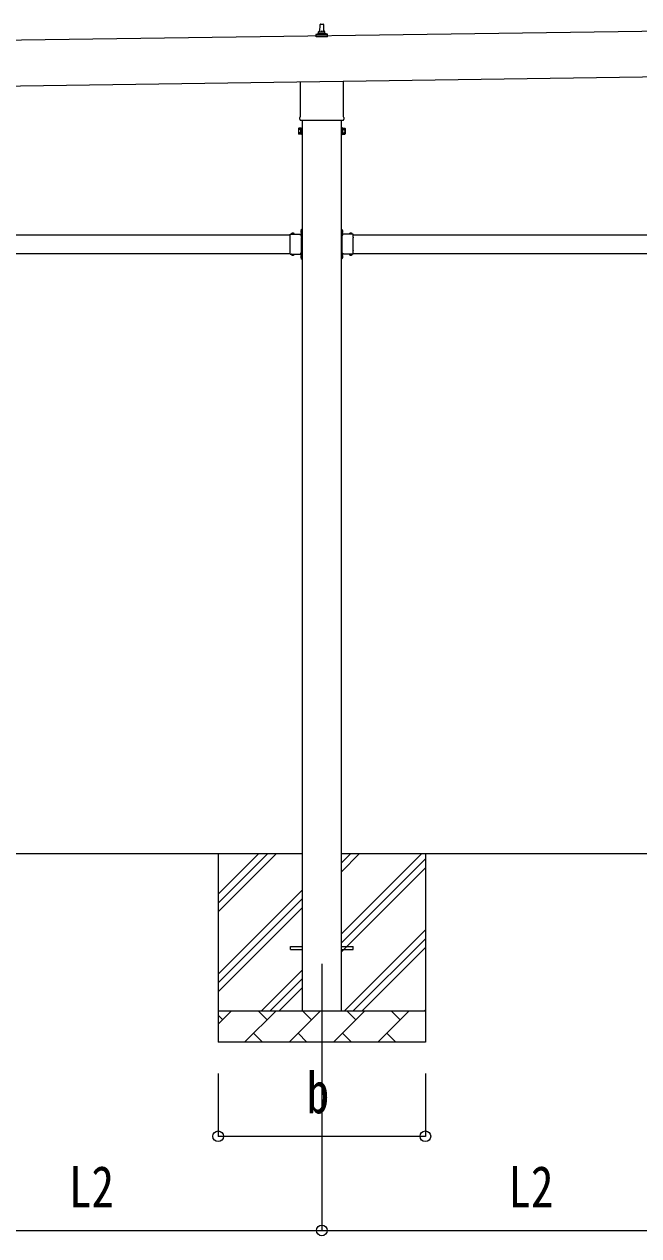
# Model space of a CAD drawing. Units: millimetres, scale not verified. Extents: x -16820 to 16820, y -11880 to 11880.
# Drawn here: x -3738 to -1781, y -2617 to 1244 of the extents above; entities that cross this region are included whole.
import ezdxf
from ezdxf.enums import TextEntityAlignment as Align

# ---------------------------------------------------------------- set-up
doc = ezdxf.new("R2010")
doc.units = ezdxf.units.MM
doc.header["$LTSCALE"] = 50
for name, color, linetype in [('0-4_YKK_12', 2, 'Continuous'), ('0-5_YKK_13', 4, 'Continuous'), ('0-6_YKK_A1', 4, 'Continuous'), ('0-7_YKK_D', 6, 'Continuous')]:
    doc.layers.add(name, color=color, linetype=linetype)
doc.styles.add('ＭＳ ゴシック', font='')
doc.styles.get('ＭＳ ゴシック').set_extended_font_data('MS Gothic')

msp = doc.modelspace()

# ---------------------------------------------------------------- linework, layer by layer
at = {"layer": '0-4_YKK_12'}
msp.add_line((-2790.52, -1750), (-2790.52, -2250), dxfattribs=at)
at = {"layer": '0-5_YKK_13'}
for p, q in [((-2796.52, 1219.26), (-2795.79, 1242.79)), ((-2794.79, 1243.76), (-2786.24, 1243.76)), ((-2785.24, 1242.79), (-2784.52, 1219.26)), ((-2808.77, 1203.76), (-2808.77, 1211.47)), ((-2772.27, 1203.76), (-2808.77, 1203.76)), ((-2808.39, 1212.26), (-2772.65, 1212.26)), ((-2808, 1212.45), (-2801.28, 1214.08)), ((-2800.9, 1214.26), (-2780.14, 1214.26)), ((-2800.52, 1215.05), (-2800.52, 1219.26)), ((-2799.52, 1219.26), (-2781.52, 1219.26)), ((-2780.52, 1215.05), (-2780.52, 1219.26)), ((-2773.03, 1212.45), (-2779.75, 1214.08)), ((-2772.27, 1203.76), (-2772.27, 1211.47)), ((-2858.82, 949.77), (-2858.82, 1060.42)), ((-2722.22, 1062.38), (-2722.22, 949.77)), ((-2860.52, 941), (-2860.52, 946.5)), ((-2722.58, 937.5), (-2858.45, 937.5)), ((-2720.52, 946.5), (-2720.52, 941)), ((-2864.52, 911.5), (-2863.76, 912.81)), ((-2864.52, 911.5), (-2864.52, 894.5)), ((-2864.52, 894.5), (-2863.76, 893.18)), ((-2857.52, 907.91), (-2863.76, 907.91)), ((-2857.52, 898.09), (-2863.76, 898.09)), ((-2857.52, 893.18), (-2863.76, 893.18)), ((-2855.02, 893.8), (-2857.52, 893.8)), ((-2726.02, 893.8), (-2723.52, 893.8)), ((-2723.52, 907.91), (-2717.28, 907.91)), ((-2723.52, 898.09), (-2717.28, 898.09)), ((-2723.52, 893.18), (-2717.28, 893.18)), ((-2716.52, 911.5), (-2717.28, 912.81)), ((-2716.52, 894.5), (-2717.28, 893.18)), ((-2716.52, 911.5), (-2716.52, 894.5)), ((-2858.72, 583), (-2853.02, 583)), ((-2854.62, 584.13), (-2857.28, 585.45)), ((-2854.62, 581.87), (-2857.28, 580.55)), ((-2855.48, 587.73), (-2855.32, 587.73)), ((-2854.62, 590.5), (-2853.02, 590.5)), ((-2854.62, 573.54), (-2854.62, 590.5)), ((-2854.62, 587.03), (-2854.62, 578.96)), ((-2853.02, 586), (-2854.62, 586)), ((-2854.62, 585), (-2853.02, 585)), ((-2854.62, 581), (-2853.02, 581)), ((-2853.02, 580), (-2854.62, 580)), ((-2726.42, 590.5), (-2728.02, 590.5)), ((-2728.02, 586), (-2726.42, 586)), ((-2726.42, 585), (-2728.02, 585)), ((-2722.32, 583), (-2728.02, 583)), ((-2726.42, 581), (-2728.02, 581)), ((-2728.02, 580), (-2726.42, 580)), ((-2726.42, 573.54), (-2726.42, 590.5)), ((-2726.42, 587.04), (-2726.42, 578.97)), ((-2726.42, 584.13), (-2723.76, 585.45)), ((-2726.42, 581.87), (-2723.76, 580.55)), ((-2725.56, 587.74), (-2725.72, 587.74)), ((-2891.02, 564.71), (-2891.02, 575.1)), ((-2891.02, 575.1), (-2854.62, 575.1)), ((-2891.02, 522.71), (-2891.02, 563.29)), ((-2887.75, 575.96), (-2887.75, 575.8)), ((-2887.05, 575.1), (-2878.98, 575.1)), ((-2884.14, 575.1), (-2885.47, 577.76)), ((-2881.89, 575.1), (-2880.57, 577.76)), ((-2878.28, 575.96), (-2878.28, 575.8)), ((-2855.02, 573.5), (-2858.02, 573.5)), ((-2855.48, 578.26), (-2855.32, 578.26)), ((-2855.02, 564.71), (-2855.02, 571.5)), ((-2855.02, 522.71), (-2855.02, 563.29)), ((-2690.02, 575.1), (-2726.42, 575.1)), ((-2726.02, 573.5), (-2723.02, 573.5)), ((-2726.02, 564.71), (-2726.02, 571.5)), ((-2726.02, 522.71), (-2726.02, 563.29)), ((-2725.56, 578.27), (-2725.72, 578.27)), ((-2702.75, 575.96), (-2702.75, 575.8)), ((-2693.98, 575.1), (-2702.05, 575.1)), ((-2699.14, 575.1), (-2700.47, 577.76)), ((-2696.89, 575.1), (-2695.57, 577.76)), ((-2693.28, 575.96), (-2693.28, 575.8)), ((-2690.02, 564.71), (-2690.02, 575.1)), ((-2690.02, 522.71), (-2690.02, 563.29)), ((-2891.02, 510.9), (-2891.02, 521.29)), ((-2891.02, 510.9), (-2854.62, 510.9)), ((-2887.75, 510.04), (-2887.75, 510.2)), ((-2887.05, 510.9), (-2878.98, 510.9)), ((-2884.14, 510.9), (-2885.47, 508.24)), ((-2881.89, 510.9), (-2880.57, 508.24)), ((-2878.28, 510.04), (-2878.28, 510.2)), ((-2858.02, 512.5), (-2855.02, 512.5)), ((-2854.62, 504.13), (-2857.28, 505.45)), ((-2855.48, 507.73), (-2855.32, 507.73)), ((-2855.02, 514.5), (-2855.02, 521.29)), ((-2854.62, 495.5), (-2854.62, 512.46)), ((-2854.62, 507.03), (-2854.62, 498.96)), ((-2854.62, 505), (-2853.02, 505)), ((-2726.42, 505), (-2728.02, 505)), ((-2726.42, 495.5), (-2726.42, 512.46)), ((-2690.02, 510.9), (-2726.42, 510.9)), ((-2726.42, 507.04), (-2726.42, 498.97)), ((-2726.42, 504.13), (-2723.76, 505.45)), ((-2726.02, 514.5), (-2726.02, 521.29)), ((-2723.02, 512.5), (-2726.02, 512.5)), ((-2725.56, 507.74), (-2725.72, 507.74)), ((-2702.75, 510.04), (-2702.75, 510.2)), ((-2693.98, 510.9), (-2702.05, 510.9)), ((-2699.14, 510.9), (-2700.47, 508.24)), ((-2696.89, 510.9), (-2695.57, 508.24)), ((-2693.28, 510.04), (-2693.28, 510.2)), ((-2690.02, 510.9), (-2690.02, 521.29)), ((-2854.62, 501.87), (-2857.28, 500.55)), ((-2855.48, 498.26), (-2855.32, 498.26)), ((-2854.62, 501), (-2853.02, 501)), ((-2854.62, 495.5), (-2853.02, 495.5)), ((-2726.42, 501), (-2728.02, 501)), ((-2726.42, 495.5), (-2728.02, 495.5)), ((-2726.42, 501.87), (-2723.76, 500.55)), ((-2725.56, 498.26), (-2725.72, 498.26)), ((-2890.52, -1695.5), (-2853.02, -1695.5)), ((-2890.52, -1704.5), (-2890.52, -1695.5)), ((-2728.02, -1695.5), (-2690.52, -1695.5)), ((-2690.52, -1704.5), (-2690.52, -1695.5)), ((-2890.52, -1704.5), (-2853.02, -1704.5)), ((-2728.02, -1704.5), (-2690.52, -1704.5))]:
    msp.add_line(p, q, dxfattribs=at)
for points in [[(-2857.52, 893.18), (-2857.52, 912.81), (-2863.76, 912.81)], [(-2857.52, 893.8), (-2857.52, 912.2), (-2855.02, 912.2)], [(-2723.52, 893.8), (-2723.52, 912.2), (-2726.02, 912.2)], [(-2723.52, 893.18), (-2723.52, 912.81), (-2717.28, 912.81)], [(-2853.02, 575.5), (-2853.02, 581.5), (-2853.02, 584.5), (-2853.02, 590.5)], [(-2728.02, 575.5), (-2728.02, 581.5), (-2728.02, 584.5), (-2728.02, 590.5)], [(-2855.02, 571.5), (-2858.02, 571.5), (-2858.02, 575.1)], [(-2726.02, 571.5), (-2723.02, 571.5), (-2723.02, 575.1)], [(-2855.02, 514.5), (-2858.02, 514.5), (-2858.02, 510.9)], [(-2853.02, 495.5), (-2853.02, 501.5), (-2853.02, 504.5), (-2853.02, 510.5)], [(-2728.02, 495.5), (-2728.02, 501.5), (-2728.02, 504.5), (-2728.02, 510.5)], [(-2726.02, 514.5), (-2723.02, 514.5), (-2723.02, 510.9)]]:
    msp.add_lwpolyline(points, dxfattribs=at)
for points in [[(-2855.02, 892.5), (-2855.02, 913.5), (-2853.02, 913.5), (-2853.02, 892.5)], [(-2726.02, 892.5), (-2726.02, 913.5), (-2728.02, 913.5), (-2728.02, 892.5)]]:
    msp.add_lwpolyline(points, close=True, dxfattribs=at)
for centre, radius, start, end in [((-2794.79, 1242.76), 1, 90, 178.60509), ((-2786.24, 1242.76), 1, 1.39491, 90), ((-2807.77, 1211.47), 1, 103.62699, 180), ((-2801.52, 1215.05), 1, 283.62699, 0), ((-2796.43, 1218.63), 4.13, 90, 171.17633), ((-2799.52, 1218.26), 1, 90, 180), ((-2787.18, 1219.26), 4.83, 133.60282, 180), ((-2793.85, 1219.26), 4.83, 0, 46.39718), ((-2784.6, 1218.63), 4.13, 8.82367, 90), ((-2781.52, 1218.26), 1, 0, 90), ((-2779.52, 1215.05), 1, 180, 256.37301), ((-2773.27, 1211.47), 1, 0, 76.37301), ((-2856.52, 946.5), 4, 125.09963, 180), ((-2856.52, 941), 4, 180, 194.47751), ((-2856.52, 941), 4, 194.47751, 241.04498), ((-2724.52, 941), 4, 298.95502, 345.52249), ((-2724.52, 946.5), 4, 0, 54.90037), ((-2724.52, 941), 4, 345.52249, 0), ((-2848.28, 903), 16.24, 162.41205, 197.58795), ((-2860.17, 910.36), 4.34, 145.61575, 214.38425), ((-2860.17, 895.64), 4.34, 145.61575, 214.38425), ((-2732.76, 903), 16.24, 342.41205, 17.58795), ((-2720.86, 910.36), 4.34, 325.61575, 34.38425), ((-2720.86, 895.64), 4.34, 325.61575, 34.38425), ((-2850.72, 583), 7, 140.87645, 180), ((-2850.72, 583), 7, 180, 219.12355), ((-2855.48, 586.87), 0.862, 90, 140.87645), ((-2855.32, 587.03), 0.7, 0, 90), ((-2725.72, 587.04), 0.7, 90, 180), ((-2725.56, 586.87), 0.862, 39.12355, 90), ((-2730.32, 583), 7, 0, 39.12355), ((-2730.32, 583), 7, 320.87645, 0), ((-2891.72, 564), 1, 314.427, 45.573), ((-2886.89, 575.96), 0.862, 129.12355, 180), ((-2887.05, 575.8), 0.7, 180, 270), ((-2883.02, 571.2), 7, 90, 129.12355), ((-2883.02, 571.2), 7, 50.87645, 90), ((-2878.98, 575.8), 0.7, 270, 0), ((-2879.14, 575.96), 0.862, 0, 50.87645), ((-2855.48, 579.13), 0.862, 219.12355, 270), ((-2855.32, 578.96), 0.7, 270, 0), ((-2854.32, 564), 1, 134.427, 225.573), ((-2855.02, 575.5), 2, 270, 0), ((-2726.02, 575.5), 2, 180, 270), ((-2725.72, 578.97), 0.7, 180, 270), ((-2726.72, 564), 1, 314.427, 45.573), ((-2725.56, 579.13), 0.862, 270, 320.87645), ((-2701.89, 575.96), 0.862, 129.12355, 180), ((-2702.05, 575.8), 0.7, 180, 270), ((-2698.02, 571.2), 7, 90, 129.12355), ((-2698.02, 571.2), 7, 50.87645, 90), ((-2693.98, 575.8), 0.7, 270, 0), ((-2694.14, 575.96), 0.862, 0, 50.87645), ((-2689.32, 564), 1, 134.427, 225.573), ((-2891.72, 522), 1, 314.427, 45.573), ((-2887.05, 510.2), 0.7, 90, 180), ((-2886.89, 510.04), 0.862, 180, 230.87645), ((-2883.02, 514.8), 7, 230.87645, 270), ((-2883.02, 514.8), 7, 270, 309.12355), ((-2878.98, 510.2), 0.7, 0, 90), ((-2879.14, 510.04), 0.862, 309.12355, 0), ((-2850.72, 503), 7, 140.87645, 180), ((-2850.72, 503), 7, 180, 219.12355), ((-2855.48, 506.87), 0.862, 90, 140.87645), ((-2854.32, 522), 1, 134.427, 225.573), ((-2855.32, 507.03), 0.7, 0, 90), ((-2855.02, 510.5), 2, 0, 90), ((-2726.02, 510.5), 2, 90, 180), ((-2725.72, 507.04), 0.7, 90, 180), ((-2726.72, 522), 1, 314.427, 45.573), ((-2725.56, 506.87), 0.862, 39.12355, 90), ((-2730.32, 503), 7, 0, 39.12355), ((-2730.32, 503), 7, 320.87645, 0), ((-2702.05, 510.2), 0.7, 90, 180), ((-2701.89, 510.04), 0.862, 180, 230.87645), ((-2698.02, 514.8), 7, 230.87645, 270), ((-2698.02, 514.8), 7, 270, 309.12355), ((-2693.98, 510.2), 0.7, 0, 90), ((-2694.14, 510.04), 0.862, 309.12355, 0), ((-2689.32, 522), 1, 134.427, 225.573), ((-2855.48, 499.13), 0.862, 219.12355, 270), ((-2855.32, 498.96), 0.7, 270, 0), ((-2725.72, 498.97), 0.7, 180, 270), ((-2725.56, 499.13), 0.862, 270, 320.87645)]:
    msp.add_arc(centre, radius, start, end, dxfattribs=at)
at = {"layer": '0-6_YKK_A1'}
for p, q in [((-735.79, 1235.74), (-6122.83, 1158.82)), ((-6120.75, 1013.83), (-733.72, 1090.78)), ((-2853.02, 937.5), (-2853.02, -1900)), ((-2728.02, -1900), (-2728.02, 937.5)), ((-4090.02, 573), (-2891.02, 573)), ((-2690.02, 573), (-1491.02, 573)), ((-4090.02, 513), (-2891.02, 513)), ((-2858.02, 513), (-2853.52, 513)), ((-2723.02, 513), (-2727.52, 513)), ((-2690.02, 513), (-1491.02, 513)), ((-2853.02, -1400), (-4128.02, -1400)), ((-3120.52, -1400), (-3120.52, -2000)), ((-3120.52, -1585.05), (-2935.47, -1400)), ((-3120.52, -1556.77), (-2963.75, -1400)), ((-3120.52, -1528.48), (-2992.04, -1400)), ((-1453.02, -1400), (-2728.02, -1400)), ((-2728.02, -1655.1), (-2472.92, -1400)), ((-2728.02, -1457.11), (-2670.91, -1400)), ((-2728.02, -1428.82), (-2699.19, -1400)), ((-2728.02, -1683.38), (-2460.52, -1415.88)), ((-2460.52, -1400), (-2460.52, -2000)), ((-2728.02, -1711.67), (-2460.52, -1444.17)), ((-3120.52, -1783.04), (-2853.02, -1515.54)), ((-3120.52, -1811.32), (-2853.02, -1543.82)), ((-3120.52, -1839.61), (-2853.02, -1572.11)), ((-2718.36, -1900), (-2460.52, -1642.16)), ((-2690.08, -1900), (-2460.52, -1670.44)), ((-2661.79, -1900), (-2460.52, -1698.73)), ((-2982.92, -1900), (-2853.02, -1770.1)), ((-2954.63, -1900), (-2853.02, -1798.38)), ((-2926.35, -1900), (-2853.02, -1826.67)), ((-3120.52, -1900), (-2460.52, -1900)), ((-3120.52, -1942.89), (-3077.62, -1900)), ((-3106.18, -1928.55), (-3120.52, -1914.21)), ((-3036.2, -2000), (-2936.2, -1900)), ((-2964.76, -1928.55), (-2993.31, -1900)), ((-2894.78, -2000), (-2794.78, -1900)), ((-2823.34, -1928.55), (-2851.89, -1900)), ((-2753.36, -2000), (-2653.36, -1900)), ((-2681.91, -1928.55), (-2710.47, -1900)), ((-2611.94, -2000), (-2511.94, -1900)), ((-2540.49, -1928.55), (-2569.05, -1900)), ((-2463.8, -1900), (-2460.52, -1896.72)), ((-2460.52, -2000), (-3120.52, -2000)), ((-3007.65, -1971.45), (-2979.1, -2000)), ((-2866.23, -1971.45), (-2837.68, -2000)), ((-2724.81, -1971.45), (-2696.25, -2000)), ((-2583.39, -1971.45), (-2554.83, -2000))]:
    msp.add_line(p, q, dxfattribs=at)
for points in [[(-2858.02, 573), (-2853.52, 573), (-2853.52, 513)], [(-2723.02, 573), (-2727.52, 573), (-2727.52, 513)]]:
    msp.add_lwpolyline(points, dxfattribs=at)
at = {"layer": '0-7_YKK_D'}
for p, q in [((-3120.52, -2100), (-3120.52, -2301)), ((-2790.52, -2100), (-2790.52, -2601)), ((-2790.52, -2100), (-2790.52, -2601)), ((-2460.52, -2100), (-2460.52, -2301)), ((-3120.52, -2300), (-2460.52, -2300)), ((-4190.52, -2600), (-2790.52, -2600)), ((-2790.52, -2600), (-1390.52, -2600))]:
    msp.add_line(p, q, dxfattribs=at)
for centre in [(-3120.52, -2300), (-2460.52, -2300), (-2790.52, -2600), (-2790.52, -2600)]:
    msp.add_circle(centre, 17, dxfattribs=at)

# ---------------------------------------------------------------- texts
at = {"layer": '0-7_YKK_D', "style": 'ＭＳ ゴシック', "width": 0.8}
for s, p in [('b', (-2838.52, -2266)), ('L2', (-3596.12, -2566)), ('L2', (-2196.12, -2566))]:
    msp.add_text(s, height=132, dxfattribs=at).set_placement(p, align=Align.BOTTOM_LEFT)

doc.saveas('drawing.dxf')
